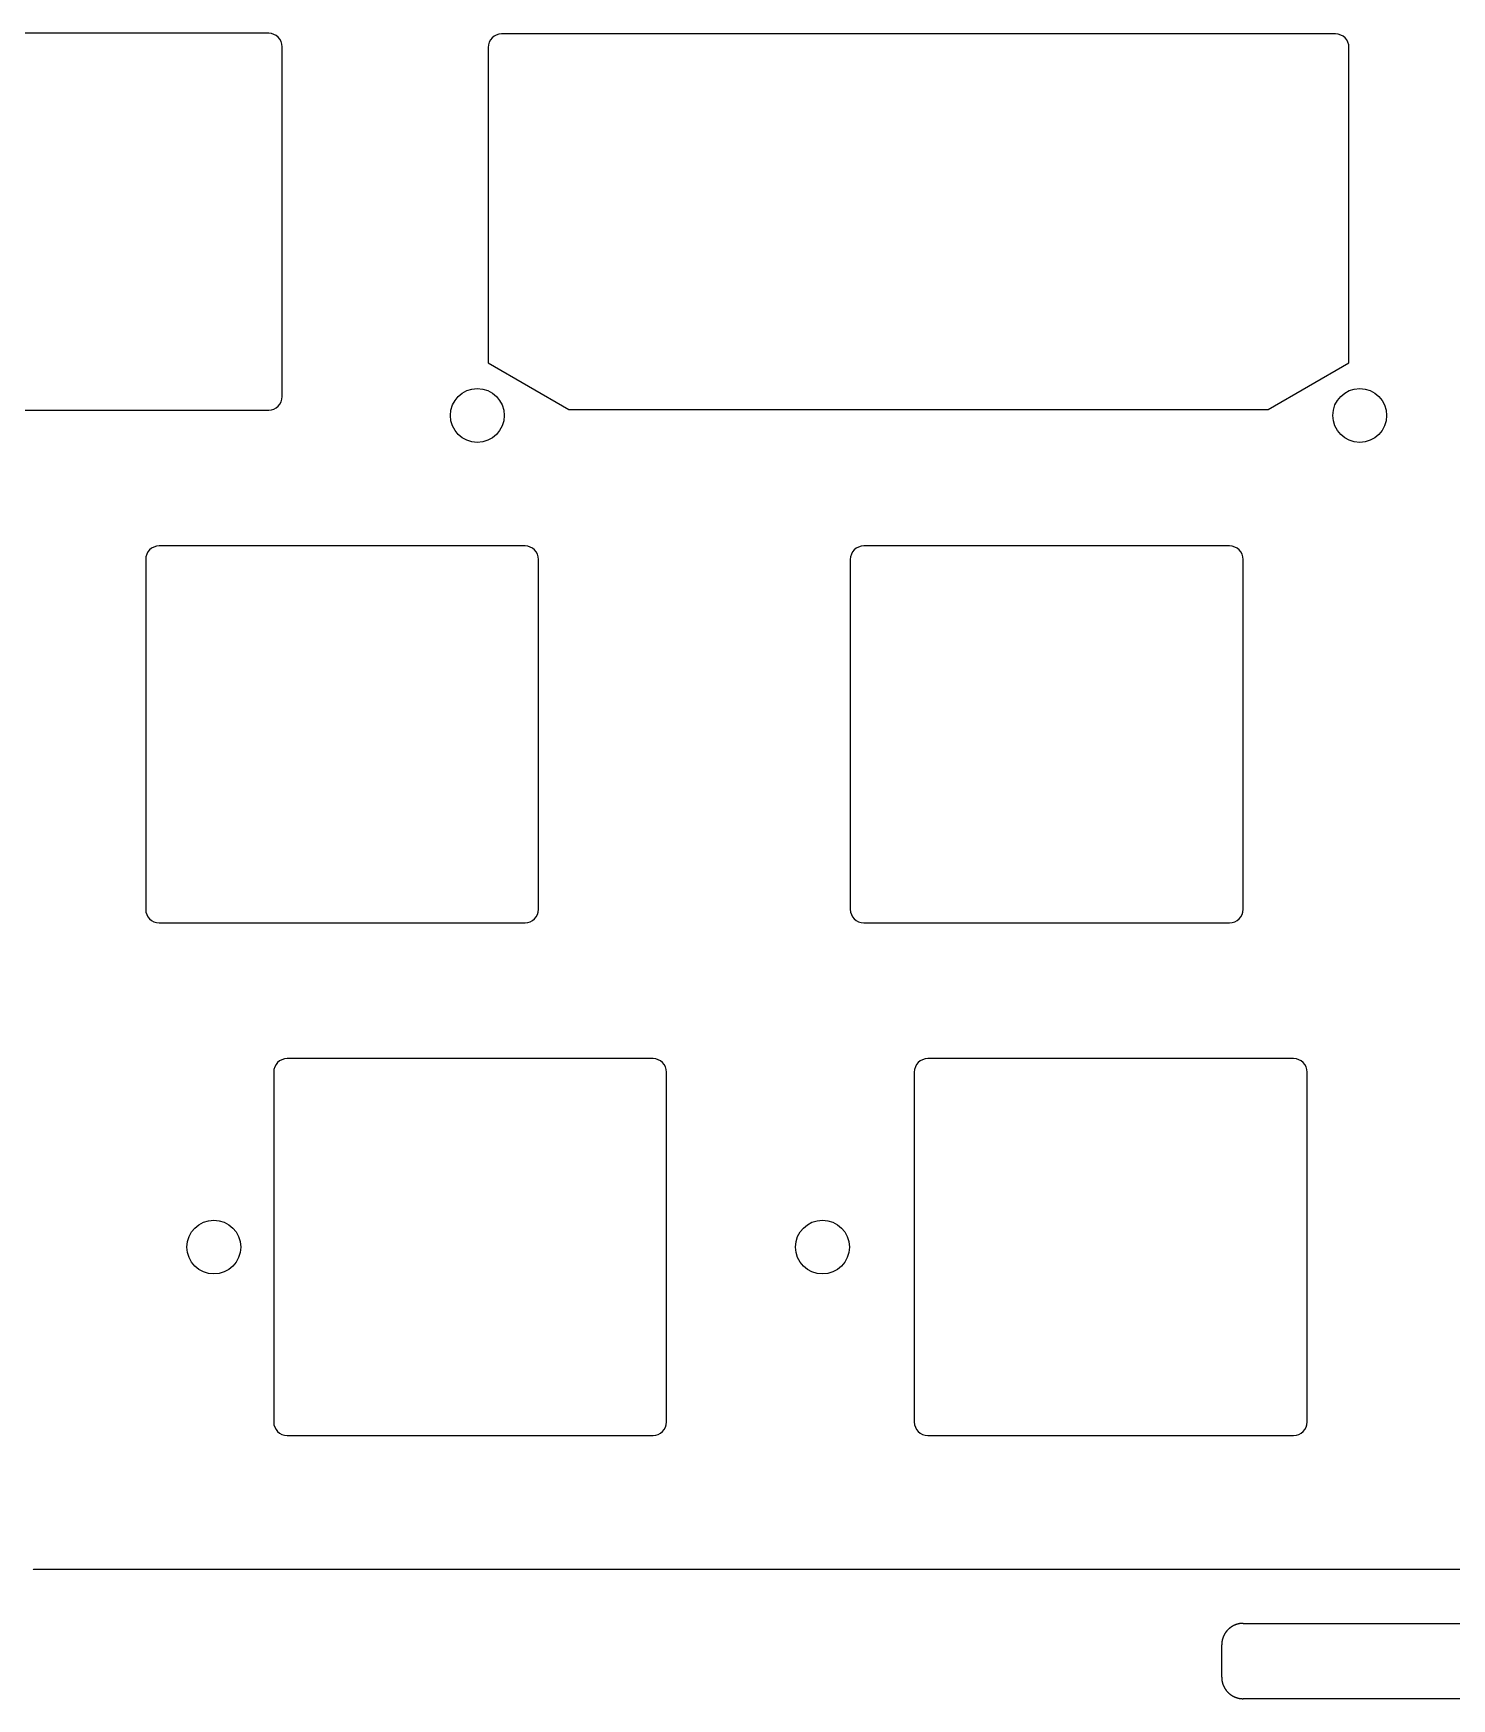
# Model space of a CAD drawing. Header units: millimetres. Extents: x -11 to 340, y -118 to 18.
# Drawn here: x 221.9 to 274.6, y -116.8 to -54.9 of the extents above; entities that cross this region are included whole.
import ezdxf

# ---------------------------------------------------------------- set-up
doc = ezdxf.new("R2010")
doc.units = ezdxf.units.MM
doc.header["$MEASUREMENT"] = 0
doc.layers.get('0').update_dxf_attribs({"linetype": 'CONTINUOUS'})
doc.layers.add('BLACK', color=7, linetype='CONTINUOUS')

msp = doc.modelspace()

# ---------------------------------------------------------------- linework, layer by layer
for points in [[(238.79375, -55.4375), (238.79375, -67.1555), (241.79375, -68.8875), (267.79375, -68.8875), (270.79375, -67.1555), (270.79375, -55.4375, 0.414213562), (270.29375, -54.9375), (239.29375, -54.9375, 0.414212391)], [(226.065834, -74.462548), (226.065834, -87.462548, 0.414212391), (226.565834, -87.962548), (240.165834, -87.962548, 0.414213562), (240.665834, -87.462548), (240.665834, -74.462548, 0.414213562), (240.165834, -73.962548), (226.565834, -73.962548, 0.414212391)], [(252.257046, -74.4625), (252.257046, -87.4625, 0.414212391), (252.757046, -87.9625), (266.357046, -87.9625, 0.414213562), (266.857046, -87.4625), (266.857046, -74.4625, 0.414213562), (266.357046, -73.9625), (252.757046, -73.9625, 0.414212391)], [(231.325, -107.0125), (244.925, -107.0125, 0.414213562), (245.425, -106.5125), (245.425, -93.5125, 0.414213562), (244.925, -93.0125), (231.325, -93.0125, 0.414212391), (230.825, -93.5125), (230.825, -106.5125, 0.414212391)], [(254.6375, -93.5125), (254.6375, -106.5125, 0.414212391), (255.1375, -107.0125), (268.7375, -107.0125, 0.414213562), (269.2375, -106.5125), (269.2375, -93.5125, 0.414213562), (268.7375, -93.0125), (255.1375, -93.0125, 0.414212391)]]:
    msp.add_lwpolyline(points, format="xyb", close=True)
for centre in [(238.39375, -69.1125), (271.19375, -69.1125), (228.6, -100.0125), (251.221875, -100.0125)]:
    msp.add_circle(centre, 1)
at = {"layer": 'BLACK', "linetype": 'Continuous'}
for p, q in [((230.6375, -54.9125), (217.0375, -54.9125)), ((231.1375, -68.4125), (231.1375, -55.4125)), ((217.0375, -68.9125), (230.6375, -68.9125)), ((221.893425, -111.9925), (221.883381, -111.979674)), ((286.3125, -111.9925), (221.893425, -111.9925)), ((266.127304, -114.479096), (266.125736, -114.482766)), ((266.12889, -114.475436), (266.127304, -114.479096)), ((266.130495, -114.471781), (266.12889, -114.475436)), ((266.132118, -114.468136), (266.130495, -114.471781)), ((266.13376, -114.464497), (266.132118, -114.468136)), ((266.13542, -114.460868), (266.13376, -114.464497)), ((266.137098, -114.457245), (266.13542, -114.460868)), ((266.138795, -114.453632), (266.137098, -114.457245)), ((266.14051, -114.450026), (266.138795, -114.453632)), ((266.142243, -114.44643), (266.14051, -114.450026)), ((266.143995, -114.44284), (266.142243, -114.44643)), ((266.145764, -114.43926), (266.143995, -114.44284)), ((266.147552, -114.435687), (266.145764, -114.43926)), ((266.149357, -114.432125), (266.147552, -114.435687)), ((266.151181, -114.428569), (266.149357, -114.432125)), ((266.153022, -114.425024), (266.151181, -114.428569)), ((266.154882, -114.421487), (266.153022, -114.425024)), ((266.15676, -114.41796), (266.154882, -114.421487)), ((266.158655, -114.41444), (266.15676, -114.41796)), ((266.160568, -114.410931), (266.158655, -114.41444)), ((266.162499, -114.40743), (266.160568, -114.410931)), ((266.164448, -114.40394), (266.162499, -114.40743)), ((266.166414, -114.400457), (266.164448, -114.40394)), ((266.168398, -114.396986), (266.166414, -114.400457)), ((266.1704, -114.393523), (266.168398, -114.396986)), ((266.172418, -114.390071), (266.1704, -114.393523)), ((266.174455, -114.386627), (266.172418, -114.390071)), ((266.176509, -114.383194), (266.174455, -114.386627)), ((266.17858, -114.379771), (266.176509, -114.383194)), ((266.180668, -114.376358), (266.17858, -114.379771)), ((266.182775, -114.372954), (266.180668, -114.376358)), ((266.184897, -114.369562), (266.182775, -114.372954)), ((266.187038, -114.366179), (266.184897, -114.369562)), ((266.189195, -114.362807), (266.187038, -114.366179)), ((266.191369, -114.359445), (266.189195, -114.362807)), ((266.19356, -114.356095), (266.191369, -114.359445)), ((266.195769, -114.352754), (266.19356, -114.356095)), ((266.197994, -114.349425), (266.195769, -114.352754)), ((266.200236, -114.346105), (266.197994, -114.349425)), ((266.202495, -114.342798), (266.200236, -114.346105)), ((266.20477, -114.339501), (266.202495, -114.342798)), ((266.207062, -114.336215), (266.20477, -114.339501)), ((266.209371, -114.33294), (266.207062, -114.336215)), ((266.211696, -114.329678), (266.209371, -114.33294)), ((266.214038, -114.326425), (266.211696, -114.329678)), ((266.216396, -114.323185), (266.214038, -114.326425)), ((266.21877, -114.319956), (266.216396, -114.323185)), ((266.221161, -114.316739), (266.21877, -114.319956)), ((266.223568, -114.313534), (266.221161, -114.316739)), ((266.225991, -114.31034), (266.223568, -114.313534)), ((266.22843, -114.307158), (266.225991, -114.31034)), ((266.230885, -114.303989), (266.22843, -114.307158)), ((266.233356, -114.300831), (266.230885, -114.303989)), ((266.235843, -114.297686), (266.233356, -114.300831)), ((266.238346, -114.294552), (266.235843, -114.297686)), ((266.240864, -114.291432), (266.238346, -114.294552)), ((266.243399, -114.288323), (266.240864, -114.291432)), ((266.245948, -114.285227), (266.243399, -114.288323)), ((266.248514, -114.282144), (266.245948, -114.285227)), ((266.251094, -114.279073), (266.248514, -114.282144)), ((266.253691, -114.276015), (266.251094, -114.279073)), ((266.256302, -114.27297), (266.253691, -114.276015)), ((266.258929, -114.269938), (266.256302, -114.27297)), ((266.261571, -114.266919), (266.258929, -114.269938)), ((266.264228, -114.263913), (266.261571, -114.266919)), ((266.2669, -114.26092), (266.264228, -114.263913)), ((266.269587, -114.257941), (266.2669, -114.26092)), ((266.272289, -114.254975), (266.269587, -114.257941)), ((266.275006, -114.252022), (266.272289, -114.254975)), ((266.277738, -114.249083), (266.275006, -114.252022)), ((266.280484, -114.246158), (266.277738, -114.249083)), ((266.283244, -114.243246), (266.280484, -114.246158)), ((266.28602, -114.240348), (266.283244, -114.243246)), ((266.288809, -114.237464), (266.28602, -114.240348)), ((266.291613, -114.234593), (266.288809, -114.237464)), ((266.294432, -114.231737), (266.291613, -114.234593)), ((266.300111, -114.226067), (266.294432, -114.231737)), ((266.305846, -114.220454), (266.300111, -114.226067)), ((266.311636, -114.214899), (266.305846, -114.220454)), ((266.317482, -114.209401), (266.311636, -114.214899)), ((266.323381, -114.203963), (266.317482, -114.209401)), ((266.329334, -114.198584), (266.323381, -114.203963)), ((266.33534, -114.193266), (266.329334, -114.198584)), ((266.341398, -114.188008), (266.33534, -114.193266)), ((266.347508, -114.182811), (266.341398, -114.188008)), ((266.353668, -114.177676), (266.347508, -114.182811)), ((266.359878, -114.172603), (266.353668, -114.177676)), ((266.366138, -114.167593), (266.359878, -114.172603)), ((266.372446, -114.162647), (266.366138, -114.167593)), ((266.378803, -114.157765), (266.372446, -114.162647)), ((266.385206, -114.152947), (266.378803, -114.157765)), ((266.391657, -114.148194), (266.385206, -114.152947)), ((266.398153, -114.143507), (266.391657, -114.148194)), ((266.404694, -114.138885), (266.398153, -114.143507)), ((266.41128, -114.134331), (266.404694, -114.138885)), ((266.417909, -114.129843), (266.41128, -114.134331)), ((266.424582, -114.125422), (266.417909, -114.129843)), ((266.431297, -114.12107), (266.424582, -114.125422)), ((266.438054, -114.116785), (266.431297, -114.12107)), ((266.444851, -114.11257), (266.438054, -114.116785)), ((266.451689, -114.108423), (266.444851, -114.11257)), ((266.458566, -114.104346), (266.451689, -114.108423)), ((266.465482, -114.100339), (266.458566, -114.104346)), ((266.472436, -114.096402), (266.465482, -114.100339)), ((266.479427, -114.092536), (266.472436, -114.096402)), ((266.486455, -114.088741), (266.479427, -114.092536)), ((266.493519, -114.085017), (266.486455, -114.088741)), ((266.500618, -114.081366), (266.493519, -114.085017)), ((266.507752, -114.077786), (266.500618, -114.081366)), ((266.51492, -114.074278), (266.507752, -114.077786)), ((266.522121, -114.070844), (266.51492, -114.074278)), ((266.529354, -114.067482), (266.522121, -114.070844)), ((266.53662, -114.064194), (266.529354, -114.067482)), ((266.543916, -114.060979), (266.53662, -114.064194)), ((266.551243, -114.057838), (266.543916, -114.060979)), ((266.5586, -114.054772), (266.551243, -114.057838)), ((266.565986, -114.051779), (266.5586, -114.054772)), ((266.573401, -114.048862), (266.565986, -114.051779)), ((266.580844, -114.046019), (266.573401, -114.048862)), ((266.588314, -114.043251), (266.580844, -114.046019)), ((266.59581, -114.040559), (266.588314, -114.043251)), ((266.603333, -114.037942), (266.59581, -114.040559)), ((266.61088, -114.035401), (266.603333, -114.037942)), ((266.618453, -114.032936), (266.61088, -114.035401)), ((266.62605, -114.030547), (266.618453, -114.032936)), ((266.63367, -114.028235), (266.62605, -114.030547)), ((266.641314, -114.025999), (266.63367, -114.028235)), ((266.64898, -114.02384), (266.641314, -114.025999)), ((266.656667, -114.021757), (266.64898, -114.02384)), ((266.664376, -114.019752), (266.656667, -114.021757)), ((266.672106, -114.017824), (266.664376, -114.019752)), ((266.679856, -114.015973), (266.672106, -114.017824)), ((266.687625, -114.0142), (266.679856, -114.015973)), ((266.695414, -114.012504), (266.687625, -114.0142)), ((266.70322, -114.010886), (266.695414, -114.012504)), ((266.711045, -114.009346), (266.70322, -114.010886)), ((266.718888, -114.007884), (266.711045, -114.009346)), ((266.726747, -114.0065), (266.718888, -114.007884)), ((266.734623, -114.005194), (266.726747, -114.0065)), ((266.742515, -114.003967), (266.734623, -114.005194)), ((266.750422, -114.002818), (266.742515, -114.003967)), ((266.758345, -114.001748), (266.750422, -114.002818)), ((266.766282, -114.000756), (266.758345, -114.001748)), ((266.774233, -113.999843), (266.766282, -114.000756)), ((266.782197, -113.999009), (266.774233, -113.999843)), ((266.790175, -113.998254), (266.782197, -113.999009)), ((266.798166, -113.997578), (266.790175, -113.998254)), ((266.806169, -113.996982), (266.798166, -113.997578)), ((266.814184, -113.996464), (266.806169, -113.996982)), ((266.82221, -113.996026), (266.814184, -113.996464)), ((266.830248, -113.995667), (266.82221, -113.996026)), ((266.838296, -113.995388), (266.830248, -113.995667)), ((266.846354, -113.995189), (266.838296, -113.995388)), ((266.854422, -113.995069), (266.846354, -113.995189)), ((266.8625, -113.995029), (266.854422, -113.995069)), ((266.8625, -113.995029), (279.5625, -113.995029)), ((266.062514, -114.790256), (266.0625, -114.794301)), ((266.0625, -114.794301), (266.0625, -114.795029)), ((266.0625, -115.995029), (266.0625, -114.795029)), ((266.062548, -114.786215), (266.062514, -114.790256)), ((266.062601, -114.782174), (266.062548, -114.786215)), ((266.062675, -114.778138), (266.062601, -114.782174)), ((266.062768, -114.774102), (266.062675, -114.778138)), ((266.062882, -114.770071), (266.062768, -114.774102)), ((266.063015, -114.76604), (266.062882, -114.770071)), ((266.063169, -114.762014), (266.063015, -114.76604)), ((266.063342, -114.757988), (266.063169, -114.762014)), ((266.063536, -114.753968), (266.063342, -114.757988)), ((266.063749, -114.749948), (266.063536, -114.753968)), ((266.063982, -114.745933), (266.063749, -114.749948)), ((266.064235, -114.741918), (266.063982, -114.745933)), ((266.064508, -114.737909), (266.064235, -114.741918)), ((266.064801, -114.733901), (266.064508, -114.737909)), ((266.065113, -114.729898), (266.064801, -114.733901)), ((266.065446, -114.725895), (266.065113, -114.729898)), ((266.065798, -114.721899), (266.065446, -114.725895)), ((266.06617, -114.717903), (266.065798, -114.721899)), ((266.066562, -114.713912), (266.06617, -114.717903)), ((266.066974, -114.709923), (266.066562, -114.713912)), ((266.067405, -114.705939), (266.066974, -114.709923)), ((266.067856, -114.701957), (266.067405, -114.705939)), ((266.068327, -114.69798), (266.067856, -114.701957)), ((266.068818, -114.694004), (266.068327, -114.69798)), ((266.069328, -114.690035), (266.068818, -114.694004)), ((266.069858, -114.686066), (266.069328, -114.690035)), ((266.070408, -114.682104), (266.069858, -114.686066)), ((266.070978, -114.678143), (266.070408, -114.682104)), ((266.071567, -114.674189), (266.070978, -114.678143)), ((266.072176, -114.670235), (266.071567, -114.674189)), ((266.072804, -114.666289), (266.072176, -114.670235)), ((266.073453, -114.662344), (266.072804, -114.666289)), ((266.07412, -114.658405), (266.073453, -114.662344)), ((266.074808, -114.654468), (266.07412, -114.658405)), ((266.075515, -114.650538), (266.074808, -114.654468)), ((266.076242, -114.646609), (266.075515, -114.650538)), ((266.076987, -114.642688), (266.076242, -114.646609)), ((266.077753, -114.638768), (266.076987, -114.642688)), ((266.078538, -114.634855), (266.077753, -114.638768)), ((266.079343, -114.630945), (266.078538, -114.634855)), ((266.080167, -114.627041), (266.079343, -114.630945)), ((266.081011, -114.623139), (266.080167, -114.627041)), ((266.081874, -114.619245), (266.081011, -114.623139)), ((266.082757, -114.615353), (266.081874, -114.619245)), ((266.083659, -114.611469), (266.082757, -114.615353)), ((266.08458, -114.607587), (266.083659, -114.611469)), ((266.085521, -114.603712), (266.08458, -114.607587)), ((266.086481, -114.59984), (266.085521, -114.603712)), ((266.087461, -114.595976), (266.086481, -114.59984)), ((266.08846, -114.592114), (266.087461, -114.595976)), ((266.089478, -114.58826), (266.08846, -114.592114)), ((266.090515, -114.584409), (266.089478, -114.58826)), ((266.091572, -114.580566), (266.090515, -114.584409)), ((266.092648, -114.576726), (266.091572, -114.580566)), ((266.093743, -114.572894), (266.092648, -114.576726)), ((266.094858, -114.569065), (266.093743, -114.572894)), ((266.095991, -114.565244), (266.094858, -114.569065)), ((266.097144, -114.561427), (266.095991, -114.565244)), ((266.098316, -114.557618), (266.097144, -114.561427)), ((266.099507, -114.553813), (266.098316, -114.557618)), ((266.100717, -114.550016), (266.099507, -114.553813)), ((266.101947, -114.546222), (266.100717, -114.550016)), ((266.103195, -114.542438), (266.101947, -114.546222)), ((266.104462, -114.538657), (266.103195, -114.542438)), ((266.105748, -114.534884), (266.104462, -114.538657)), ((266.107054, -114.531116), (266.105748, -114.534884)), ((266.108378, -114.527357), (266.107054, -114.531116)), ((266.109721, -114.523602), (266.108378, -114.527357)), ((266.111083, -114.519856), (266.109721, -114.523602)), ((266.112464, -114.516114), (266.111083, -114.519856)), ((266.113864, -114.512381), (266.112464, -114.516114)), ((266.115282, -114.508654), (266.113864, -114.512381)), ((266.116719, -114.504935), (266.115282, -114.508654)), ((266.118176, -114.501221), (266.116719, -114.504935)), ((266.11965, -114.497516), (266.118176, -114.501221)), ((266.121144, -114.493817), (266.11965, -114.497516)), ((266.122656, -114.490126), (266.121144, -114.493817)), ((266.124187, -114.486441), (266.122656, -114.490126)), ((266.125736, -114.482766), (266.124187, -114.486441)), ((266.0625, -115.995029), (266.06254, -116.003107)), ((266.06254, -116.003107), (266.06266, -116.011175)), ((266.06266, -116.011175), (266.062859, -116.019233)), ((266.062859, -116.019233), (266.063138, -116.027282)), ((266.063138, -116.027282), (266.063497, -116.035319)), ((266.063497, -116.035319), (266.063935, -116.043345)), ((266.063935, -116.043345), (266.064453, -116.05136)), ((266.064453, -116.05136), (266.065049, -116.059363)), ((266.065049, -116.059363), (266.065725, -116.067354)), ((266.065725, -116.067354), (266.06648, -116.075332)), ((266.06648, -116.075332), (266.067314, -116.083296)), ((266.067314, -116.083296), (266.068227, -116.091247)), ((266.068227, -116.091247), (266.069219, -116.099184)), ((266.069219, -116.099184), (266.070289, -116.107107)), ((266.070289, -116.107107), (266.071438, -116.115014)), ((266.071438, -116.115014), (266.072665, -116.122906)), ((266.072665, -116.122906), (266.073971, -116.130782)), ((266.073971, -116.130782), (266.075355, -116.138641)), ((266.075355, -116.138641), (266.076817, -116.146484)), ((266.076817, -116.146484), (266.078357, -116.154309)), ((266.078357, -116.154309), (266.079975, -116.162116)), ((266.079975, -116.162116), (266.081671, -116.169904)), ((266.081671, -116.169904), (266.083444, -116.177674)), ((266.083444, -116.177674), (266.085295, -116.185423)), ((266.085295, -116.185423), (266.087223, -116.193153)), ((266.087223, -116.193153), (266.089228, -116.200862)), ((266.089228, -116.200862), (266.091311, -116.20855)), ((266.091311, -116.20855), (266.09347, -116.216215)), ((266.09347, -116.216215), (266.095706, -116.223859)), ((266.095706, -116.223859), (266.098018, -116.231479)), ((266.098018, -116.231479), (266.100407, -116.239076)), ((266.100407, -116.239076), (266.102872, -116.246649)), ((266.102872, -116.246649), (266.105413, -116.254197)), ((266.105413, -116.254197), (266.10803, -116.261719)), ((266.10803, -116.261719), (266.110722, -116.269216)), ((266.110722, -116.269216), (266.11349, -116.276686)), ((266.11349, -116.276686), (266.116333, -116.284128)), ((266.116333, -116.284128), (266.11925, -116.291543)), ((266.11925, -116.291543), (266.122243, -116.298929)), ((266.122243, -116.298929), (266.125309, -116.306286)), ((266.125309, -116.306286), (266.12845, -116.313613)), ((266.12845, -116.313613), (266.131665, -116.32091)), ((266.131665, -116.32091), (266.134953, -116.328175)), ((266.134953, -116.328175), (266.138315, -116.335408)), ((266.138315, -116.335408), (266.141749, -116.342609)), ((266.141749, -116.342609), (266.145257, -116.349777)), ((266.145257, -116.349777), (266.148837, -116.356911)), ((266.148837, -116.356911), (266.152488, -116.36401)), ((266.152488, -116.36401), (266.156212, -116.371074)), ((266.156212, -116.371074), (266.160007, -116.378102)), ((266.160007, -116.378102), (266.163873, -116.385094)), ((266.163873, -116.385094), (266.16781, -116.392048)), ((266.16781, -116.392048), (266.171817, -116.398964)), ((266.171817, -116.398964), (266.175894, -116.405841)), ((266.175894, -116.405841), (266.18004, -116.412678)), ((266.18004, -116.412678), (266.184256, -116.419476)), ((266.184256, -116.419476), (266.18854, -116.426232)), ((266.18854, -116.426232), (266.192893, -116.432947)), ((266.192893, -116.432947), (266.197314, -116.43962)), ((266.197314, -116.43962), (266.201801, -116.446249)), ((266.201801, -116.446249), (266.206356, -116.452835)), ((266.206356, -116.452835), (266.210978, -116.459376)), ((266.210978, -116.459376), (266.215665, -116.465873)), ((266.215665, -116.465873), (266.220418, -116.472323)), ((266.220418, -116.472323), (266.225236, -116.478726)), ((266.225236, -116.478726), (266.230118, -116.485083)), ((266.230118, -116.485083), (266.235064, -116.491391)), ((266.235064, -116.491391), (266.240074, -116.497651)), ((266.240074, -116.497651), (266.245147, -116.503861)), ((266.245147, -116.503861), (266.250282, -116.510021)), ((266.250282, -116.510021), (266.255478, -116.516131)), ((266.255478, -116.516131), (266.260736, -116.522189)), ((266.260736, -116.522189), (266.266055, -116.528195)), ((266.266055, -116.528195), (266.271434, -116.534148)), ((266.271434, -116.534148), (266.276872, -116.540047)), ((266.276872, -116.540047), (266.282369, -116.545893)), ((266.282369, -116.545893), (266.287925, -116.551683)), ((266.287925, -116.551683), (266.293538, -116.557418)), ((266.293538, -116.557418), (266.299208, -116.563097)), ((266.299208, -116.563097), (266.302064, -116.565916)), ((266.302064, -116.565916), (266.304934, -116.56872)), ((266.304934, -116.56872), (266.307818, -116.571509)), ((266.307818, -116.571509), (266.310717, -116.574285)), ((266.310717, -116.574285), (266.313628, -116.577045)), ((266.313628, -116.577045), (266.316554, -116.579792)), ((266.316554, -116.579792), (266.319493, -116.582523)), ((266.319493, -116.582523), (266.322446, -116.58524)), ((266.322446, -116.58524), (266.325412, -116.587942)), ((266.325412, -116.587942), (266.328391, -116.590629)), ((266.328391, -116.590629), (266.331384, -116.593301)), ((266.331384, -116.593301), (266.33439, -116.595958)), ((266.33439, -116.595958), (266.337409, -116.5986)), ((266.337409, -116.5986), (266.340441, -116.601227)), ((266.340441, -116.601227), (266.343486, -116.603838)), ((266.343486, -116.603838), (266.346544, -116.606435)), ((266.346544, -116.606435), (266.349614, -116.609015)), ((266.349614, -116.609015), (266.352698, -116.611581)), ((266.352698, -116.611581), (266.355794, -116.61413)), ((266.355794, -116.61413), (266.358902, -116.616665)), ((266.358902, -116.616665), (266.362023, -116.619183)), ((266.362023, -116.619183), (266.365156, -116.621686)), ((266.365156, -116.621686), (266.368302, -116.624173)), ((266.368302, -116.624173), (266.371459, -116.626644)), ((266.371459, -116.626644), (266.374629, -116.629099)), ((266.374629, -116.629099), (266.377811, -116.631538)), ((266.377811, -116.631538), (266.381004, -116.633961)), ((266.381004, -116.633961), (266.38421, -116.636368)), ((266.38421, -116.636368), (266.387427, -116.638759)), ((266.387427, -116.638759), (266.390656, -116.641133)), ((266.390656, -116.641133), (266.393896, -116.643491)), ((266.393896, -116.643491), (266.397148, -116.645833)), ((266.397148, -116.645833), (266.400411, -116.648158)), ((266.400411, -116.648158), (266.403686, -116.650467)), ((266.403686, -116.650467), (266.406971, -116.652759)), ((266.406971, -116.652759), (266.410269, -116.655035)), ((266.410269, -116.655035), (266.413576, -116.657293)), ((266.413576, -116.657293), (266.416895, -116.659535)), ((266.416895, -116.659535), (266.420224, -116.66176)), ((266.420224, -116.66176), (266.423565, -116.663969)), ((266.423565, -116.663969), (266.426916, -116.66616)), ((266.426916, -116.66616), (266.430278, -116.668334)), ((266.430278, -116.668334), (266.43365, -116.670491)), ((266.43365, -116.670491), (266.437033, -116.672632)), ((266.437033, -116.672632), (266.440425, -116.674754)), ((266.440425, -116.674754), (266.443829, -116.676861)), ((266.443829, -116.676861), (266.447241, -116.678949)), ((266.447241, -116.678949), (266.450665, -116.68102)), ((266.450665, -116.68102), (266.454098, -116.683074)), ((266.454098, -116.683074), (266.457541, -116.685111)), ((266.457541, -116.685111), (266.460993, -116.687129)), ((266.460993, -116.687129), (266.464457, -116.689131)), ((266.464457, -116.689131), (266.467928, -116.691115)), ((266.467928, -116.691115), (266.47141, -116.693081)), ((266.47141, -116.693081), (266.474901, -116.69503)), ((266.474901, -116.69503), (266.478402, -116.696961)), ((266.478402, -116.696961), (266.481911, -116.698874)), ((266.481911, -116.698874), (266.48543, -116.700769)), ((266.48543, -116.700769), (266.488957, -116.702647)), ((266.488957, -116.702647), (266.492495, -116.704507)), ((266.492495, -116.704507), (266.49604, -116.706348)), ((266.49604, -116.706348), (266.499595, -116.708172)), ((266.499595, -116.708172), (266.503158, -116.709977)), ((266.503158, -116.709977), (266.506731, -116.711765)), ((266.506731, -116.711765), (266.51031, -116.713534)), ((266.51031, -116.713534), (266.5139, -116.715286)), ((266.5139, -116.715286), (266.517497, -116.717019)), ((266.517497, -116.717019), (266.521103, -116.718734)), ((266.521103, -116.718734), (266.524716, -116.720431)), ((266.524716, -116.720431), (266.528339, -116.722109)), ((266.528339, -116.722109), (266.531968, -116.723769)), ((266.531968, -116.723769), (266.535607, -116.725411)), ((266.535607, -116.725411), (266.539252, -116.727034)), ((266.539252, -116.727034), (266.542906, -116.728639)), ((266.542906, -116.728639), (266.546567, -116.730225)), ((266.546567, -116.730225), (266.550236, -116.731793)), ((266.550236, -116.731793), (266.553912, -116.733342)), ((266.553912, -116.733342), (266.557597, -116.734873)), ((266.557597, -116.734873), (266.561287, -116.736385)), ((266.561287, -116.736385), (266.564987, -116.737879)), ((266.564987, -116.737879), (266.568691, -116.739353)), ((266.568691, -116.739353), (266.572405, -116.74081)), ((266.572405, -116.74081), (266.576124, -116.742247)), ((266.576124, -116.742247), (266.579852, -116.743665)), ((266.579852, -116.743665), (266.583585, -116.745065)), ((266.583585, -116.745065), (266.587326, -116.746446)), ((266.587326, -116.746446), (266.591073, -116.747808)), ((266.591073, -116.747808), (266.594828, -116.749151)), ((266.594828, -116.749151), (266.598587, -116.750475)), ((266.598587, -116.750475), (266.602355, -116.751781)), ((266.602355, -116.751781), (266.606127, -116.753067)), ((266.606127, -116.753067), (266.609908, -116.754334)), ((266.609908, -116.754334), (266.613693, -116.755582)), ((266.613693, -116.755582), (266.617486, -116.756812)), ((266.617486, -116.756812), (266.621283, -116.758022)), ((266.621283, -116.758022), (266.625089, -116.759213)), ((266.625089, -116.759213), (266.628898, -116.760385)), ((266.628898, -116.760385), (266.632715, -116.761538)), ((266.632715, -116.761538), (266.636536, -116.762671)), ((266.636536, -116.762671), (266.640365, -116.763786)), ((266.640365, -116.763786), (266.644197, -116.764881)), ((266.644197, -116.764881), (266.648037, -116.765957)), ((266.648037, -116.765957), (266.65188, -116.767014)), ((266.65188, -116.767014), (266.655731, -116.768051)), ((266.655731, -116.768051), (266.659585, -116.769069)), ((266.659585, -116.769069), (266.663446, -116.770068)), ((266.663446, -116.770068), (266.667311, -116.771048)), ((266.667311, -116.771048), (266.671183, -116.772008)), ((266.671183, -116.772008), (266.675057, -116.772949)), ((266.675057, -116.772949), (266.678939, -116.77387)), ((266.678939, -116.77387), (266.682824, -116.774772)), ((266.682824, -116.774772), (266.686716, -116.775655)), ((266.686716, -116.775655), (266.69061, -116.776518)), ((266.69061, -116.776518), (266.694512, -116.777362)), ((266.694512, -116.777362), (266.698415, -116.778186)), ((266.698415, -116.778186), (266.702326, -116.778991)), ((266.702326, -116.778991), (266.706239, -116.779776)), ((266.706239, -116.779776), (266.710158, -116.780542)), ((266.710158, -116.780542), (266.71408, -116.781287)), ((266.71408, -116.781287), (266.718008, -116.782014)), ((266.718008, -116.782014), (266.721939, -116.782721)), ((266.721939, -116.782721), (266.725876, -116.783409)), ((266.725876, -116.783409), (266.729814, -116.784076)), ((266.729814, -116.784076), (266.733759, -116.784725)), ((266.733759, -116.784725), (266.737706, -116.785353)), ((266.737706, -116.785353), (266.741659, -116.785962)), ((266.741659, -116.785962), (266.745614, -116.786551)), ((266.745614, -116.786551), (266.749575, -116.787121)), ((266.749575, -116.787121), (266.753537, -116.787671)), ((266.753537, -116.787671), (266.757505, -116.788201)), ((266.757505, -116.788201), (266.761475, -116.788711)), ((266.761475, -116.788711), (266.765451, -116.789202)), ((266.765451, -116.789202), (266.769427, -116.789673)), ((266.769427, -116.789673), (266.77341, -116.790124)), ((266.77341, -116.790124), (266.777394, -116.790555)), ((266.777394, -116.790555), (266.781383, -116.790967)), ((266.781383, -116.790967), (266.785373, -116.791359)), ((266.785373, -116.791359), (266.789369, -116.791731)), ((266.789369, -116.791731), (266.793366, -116.792083)), ((266.793366, -116.792083), (266.797369, -116.792416)), ((266.797369, -116.792416), (266.801372, -116.792728)), ((266.801372, -116.792728), (266.80538, -116.793021)), ((266.80538, -116.793021), (266.809389, -116.793294)), ((266.809389, -116.793294), (266.813404, -116.793547)), ((266.813404, -116.793547), (266.817419, -116.79378)), ((266.817419, -116.79378), (266.821439, -116.793993)), ((266.821439, -116.793993), (266.825459, -116.794187)), ((266.825459, -116.794187), (266.829485, -116.79436)), ((266.829485, -116.79436), (266.833511, -116.794514)), ((266.833511, -116.794514), (266.837542, -116.794647)), ((266.837542, -116.794647), (266.841573, -116.794761)), ((266.841573, -116.794761), (266.845609, -116.794854)), ((266.845609, -116.794854), (266.849645, -116.794928)), ((266.849645, -116.794928), (266.853686, -116.794981)), ((266.853686, -116.794981), (266.857727, -116.795015)), ((266.857727, -116.795015), (266.861772, -116.795029)), ((266.861772, -116.795029), (266.8625, -116.795029)), ((279.5625, -116.795029), (266.8625, -116.795029))]:
    msp.add_line(p, q, dxfattribs=at)
at = {"layer": 'BLACK'}
for centre, start, end in [((230.6375, -55.4125), 0, 90), ((230.6375, -68.4125), 270, 0)]:
    msp.add_arc(centre, 0.5, start, end, dxfattribs=at)

doc.saveas('drawing.dxf')
